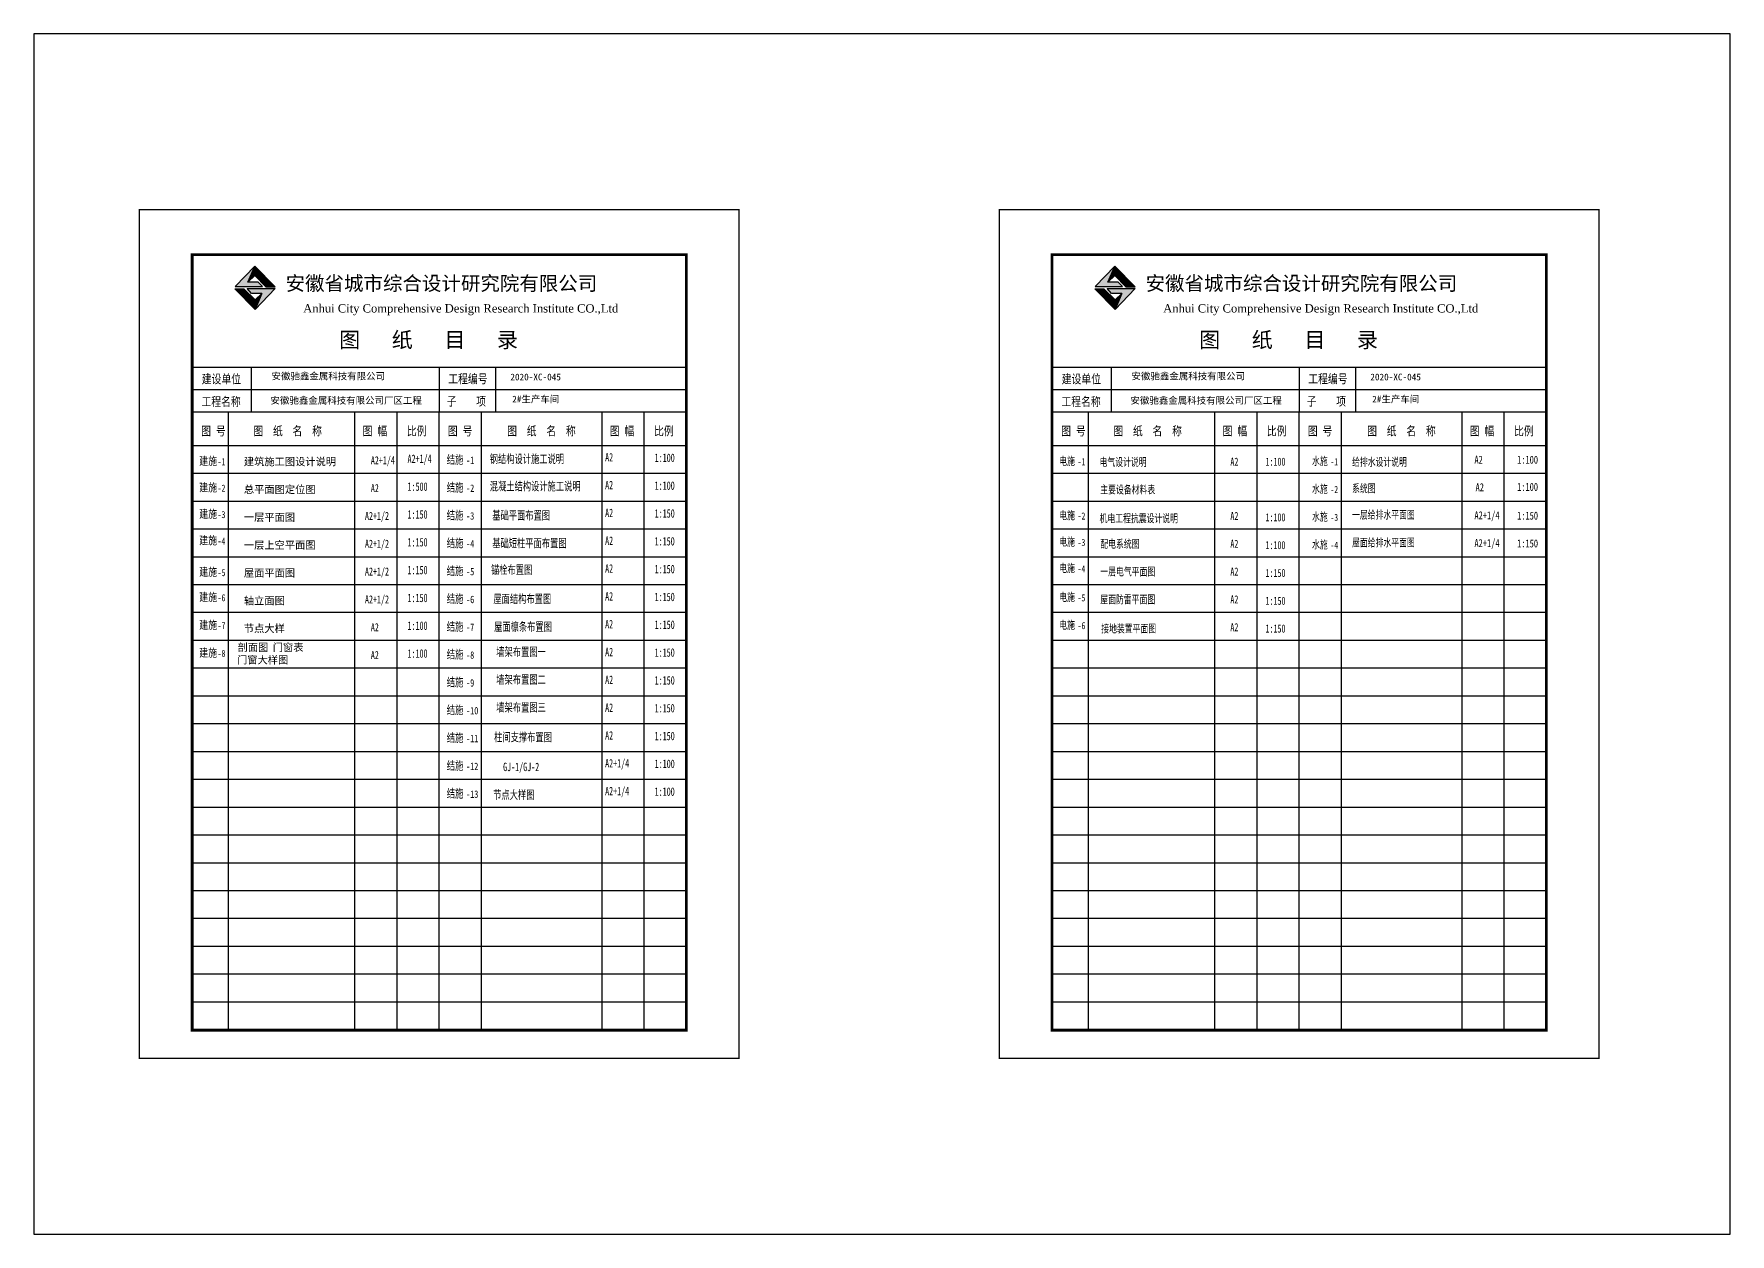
# Model space of a CAD drawing. Extents: x 1680110 to 2520911, y 137232 to 777463.
# Drawn here: x 2461511 to 2520911, y 692352 to 734352 of the extents above; entities that cross this region are included whole.
import ezdxf
from ezdxf.enums import TextEntityAlignment as Align

# ---------------------------------------------------------------- set-up
doc = ezdxf.new("R2010")
doc.units = 0
doc.header["$LTSCALE"] = 1000
doc.header["$MEASUREMENT"] = 0
for name, color, linetype in [('A_DE_DETAIL_3', 144, 'Continuous'), ('PUB_TEXT', 7, 'Continuous'), ('PUB_TITLE', 4, 'Continuous')]:
    doc.layers.add(name, color=color, linetype=linetype)
doc.styles.add('-宋体', font='')
doc.styles.add('_SIMPLEX9', font='', dxfattribs={"width": 0.675})
doc.styles.add('GHF', font='times.ttf')
doc.styles.add('宋体', font='')
doc.styles.add('黑体', font='simhei.ttf')
doc.styles.get('-宋体').set_extended_font_data('SimSun')
doc.styles.get('_SIMPLEX9').set_extended_font_data('SimSun')
doc.styles.get('宋体').set_extended_font_data('NSimSun')
pattern_1 = [(0, (1353318.051, 1214017.5396), (1.983867188, 3.967734375), [0, -3.967734375])]
pattern_2 = [(0, (1383434.6837, 1214017.5396), (1.983867188, 3.967734375), [0, -3.967734375])]

msp = doc.modelspace()

# ---------------------------------------------------------------- hatches: boundary and pattern name
for points in [[(2469007.3, 725663.6), (2469248.1, 726222.3), (2468553.6, 725508.5), (2469520.6, 725508.5), (2469360.2, 725663.6)], [(2499123.9, 725663.6), (2499364.8, 726222.3), (2498670.3, 725508.5), (2499637.3, 725508.5), (2499476.8, 725663.6)]]:
    msp.add_hatch(color=1).paths.add_polyline_path(points)
at = {"layer": 'A_DE_DETAIL_3'}
for color, points in [(41, [(2469627.6, 725505.5), (2469955, 725505.5), (2469248.1, 726222.3)]), (41, [(2499744.2, 725505.5), (2500071.6, 725505.5), (2499364.8, 726222.3)]), (41, [(2468866.8, 725436.6), (2468545.7, 725436.6), (2469257.5, 724713.7)]), (1, [(2468977.5, 725438.8), (2469135.4, 725273.1), (2469493.1, 725273.1), (2469257.5, 724713.7), (2469955.5, 725438.8)]), (41, [(2498983.4, 725436.6), (2498662.4, 725436.6), (2499374.2, 724713.7)]), (1, [(2499094.2, 725438.8), (2499252.1, 725273.1), (2499609.7, 725273.1), (2499374.2, 724713.7), (2500072.1, 725438.8)])]:
    msp.add_hatch(color=color, dxfattribs=at).paths.add_polyline_path(points)
at = {"layer": 'PUB_TEXT'}
h = msp.add_hatch(dxfattribs=at)
h.set_pattern_fill('松散材料', color=256, scale=2.116125, style=0)
h.set_pattern_definition(pattern_1)
h.paths.add_polyline_path([(2469248.1, 725893.7), (2469248.1, 726222.3), (2469007.3, 725663.6)])
h = msp.add_hatch(dxfattribs=at)
h.set_pattern_fill('松散材料', color=256, scale=2.116125, style=0)
h.set_pattern_definition(pattern_1)
h.paths.add_polyline_path([(2469627.6, 725505.5), (2469248.1, 726222.3), (2469248.1, 725893.7)])
h = msp.add_hatch(dxfattribs=at)
h.set_pattern_fill('松散材料', color=256, scale=2.116125, style=0)
h.set_pattern_definition(pattern_2)
h.paths.add_polyline_path([(2499364.8, 725893.7), (2499364.8, 726222.3), (2499123.9, 725663.6)])
h = msp.add_hatch(dxfattribs=at)
h.set_pattern_fill('松散材料', color=256, scale=2.116125, style=0)
h.set_pattern_definition(pattern_2)
h.paths.add_polyline_path([(2499744.2, 725505.5), (2499364.8, 726222.3), (2499364.8, 725893.7)])
h = msp.add_hatch(dxfattribs=at)
h.set_pattern_fill('松散材料', color=256, scale=2.116125, style=0)
h.set_pattern_definition(pattern_1)
h.paths.add_polyline_path([(2468866.8, 725436.6), (2469257.5, 724713.7), (2469257.5, 725046.9)])
h.paths.add_polyline_path([(2469257.5, 724713.7), (2469493.1, 725273.1), (2469257.5, 725046.9)])
h = msp.add_hatch(dxfattribs=at)
h.set_pattern_fill('松散材料', color=256, scale=2.116125, style=0)
h.set_pattern_definition(pattern_2)
h.paths.add_polyline_path([(2498983.4, 725436.6), (2499374.2, 724713.7), (2499374.2, 725046.9)])
h.paths.add_polyline_path([(2499374.2, 724713.7), (2499609.7, 725273.1), (2499374.2, 725046.9)])

# ---------------------------------------------------------------- linework, layer by layer
for p, q in [((2469007.3, 725663.6, 0), (2469248.1, 726222.3, 0)), ((2469248.1, 726222.3, 0), (2469627.6, 725505.5, 0)), ((2499123.9, 725663.6, 0), (2499364.8, 726222.3, 0)), ((2499364.8, 726222.3, 0), (2499744.2, 725505.5, 0)), ((2469257.5, 724713.7, 0), (2468545.7, 725436.6, 0)), ((2468545.7, 725436.6, 0), (2468866.8, 725436.6, 0)), ((2468866.8, 725436.6, 0), (2469257.5, 724713.7, 0)), ((2468977.5, 725438.8, 0), (2469955.5, 725438.8, 0)), ((2469135.4, 725273.1, 0), (2468977.5, 725438.8, 0)), ((2469955.5, 725438.8, 0), (2469257.5, 724713.7, 0)), ((2499374.2, 724713.7, 0), (2498662.4, 725436.6, 0)), ((2498662.4, 725436.6, 0), (2498983.4, 725436.6, 0)), ((2498983.4, 725436.6, 0), (2499374.2, 724713.7, 0)), ((2499094.2, 725438.8, 0), (2500072.1, 725438.8, 0)), ((2499252.1, 725273.1, 0), (2499094.2, 725438.8, 0)), ((2500072.1, 725438.8, 0), (2499374.2, 724713.7, 0)), ((2469493.1, 725273.1, 0), (2469135.4, 725273.1, 0)), ((2469493.1, 725273.1, 0), (2469257.5, 724713.7, 0)), ((2499609.7, 725273.1, 0), (2499252.1, 725273.1, 0)), ((2499609.7, 725273.1, 0), (2499374.2, 724713.7, 0))]:
    msp.add_line(p, q)
for p, q in [((2469257.5, 725046.9, 0), (2468866.8, 725436.6, 0)), ((2499374.2, 725046.9, 0), (2498983.4, 725436.6, 0)), ((2469257.5, 725046.9, 0), (2469493.1, 725273.1, 0)), ((2469257.5, 724713.7, 0), (2469257.5, 725046.9, 0)), ((2499374.2, 725046.9, 0), (2499609.7, 725273.1, 0)), ((2499374.2, 724713.7, 0), (2499374.2, 725046.9, 0))]:
    msp.add_line(p, q, dxfattribs=at)
at = {"layer": 'PUB_TEXT', "color": 11}
for p, q in [((2467050.6, 722695, 0), (2484359.2, 722695, 0)), ((2469115.8, 722670.2, 0), (2469115.8, 721121.5, 0)), ((2475704.9, 722695, 0), (2475704.9, 721121.5, 0)), ((2477671.8, 722695, 0), (2477671.8, 721121.5, 0)), ((2497167.2, 722695, 0), (2514475.8, 722695, 0)), ((2499232.4, 722670.2, 0), (2499232.4, 721121.5, 0)), ((2505821.5, 722695, 0), (2505821.5, 721121.5, 0)), ((2507788.4, 722695, 0), (2507788.4, 721121.5, 0)), ((2467050.6, 721908.3, 0), (2484359.2, 721908.3, 0)), ((2497167.2, 721908.3, 0), (2514475.8, 721908.3, 0)), ((2484359.2, 721121.5, 0), (2467050.6, 721121.5, 0)), ((2468327.4, 699495.6, 0), (2468327.4, 721121.5, 0)), ((2472754.5, 699495.6, 0), (2472754.5, 721121.5, 0)), ((2474229.7, 699495.6, 0), (2474229.7, 721121.5, 0)), ((2475704.9, 699495.6, 0), (2475704.9, 721121.5, 0)), ((2477180, 699495.6, 0), (2477180, 721121.5, 0)), ((2481408.9, 699495.6, 0), (2481408.9, 721121.5, 0)), ((2482884, 699495.6, 0), (2482884, 721121.5, 0)), ((2514475.8, 721121.5, 0), (2497167.2, 721121.5, 0)), ((2498444, 699495.6, 0), (2498444, 721121.5, 0)), ((2502871.2, 699495.6, 0), (2502871.2, 721121.5, 0)), ((2504346.3, 699495.6, 0), (2504346.3, 721121.5, 0)), ((2505821.5, 699495.6, 0), (2505821.5, 721121.5, 0)), ((2507296.7, 699495.6, 0), (2507296.7, 721121.5, 0)), ((2511525.5, 699495.6, 0), (2511525.5, 721121.5, 0)), ((2513000.7, 699495.6, 0), (2513000.7, 721121.5, 0)), ((2484359.2, 719941.4, 0), (2467050.6, 719941.4, 0)), ((2484359.2, 719941.4, 0), (2467050.6, 719941.4, 0)), ((2514475.8, 719941.4, 0), (2497167.2, 719941.4, 0)), ((2514475.8, 719941.4, 0), (2497167.2, 719941.4, 0)), ((2484359.2, 718967.8, 0), (2467050.6, 718967.8, 0)), ((2514475.8, 718967.8, 0), (2497167.2, 718967.8, 0)), ((2505821.5, 718967.8, 0), (2497167.2, 718967.8, 0)), ((2505821.5, 718967.8, 0), (2497167.2, 718967.8, 0)), ((2505821.5, 718967.8, 0), (2497167.2, 718967.8, 0)), ((2505821.5, 718967.8, 0), (2497167.2, 718967.8, 0)), ((2484359.2, 717994.2, 0), (2467050.6, 717994.2, 0)), ((2514475.8, 717994.2, 0), (2497167.2, 717994.2, 0)), ((2484359.2, 717020.6, 0), (2467050.6, 717020.6, 0)), ((2514475.8, 717020.6, 0), (2497167.2, 717020.6, 0)), ((2484359.2, 716047, 0), (2467050.6, 716047, 0)), ((2514475.8, 716047, 0), (2497167.2, 716047, 0)), ((2484359.2, 715073.3, 0), (2467050.6, 715073.3, 0)), ((2514475.8, 715073.3, 0), (2497167.2, 715073.3, 0)), ((2484359.2, 714099.7, 0), (2467050.6, 714099.7, 0)), ((2514475.8, 714099.7, 0), (2497167.2, 714099.7, 0)), ((2505821.5, 714099.7, 0), (2497167.2, 714099.7, 0)), ((2505821.5, 714099.7, 0), (2497167.2, 714099.7, 0)), ((2505821.5, 714099.7, 0), (2497167.2, 714099.7, 0)), ((2505821.5, 714099.7, 0), (2497167.2, 714099.7, 0)), ((2484359.2, 713126.1, 0), (2467050.6, 713126.1, 0)), ((2514475.8, 713126.1, 0), (2497167.2, 713126.1, 0)), ((2484359.2, 712152.5, 0), (2467050.6, 712152.5, 0)), ((2514475.8, 712152.5, 0), (2497167.2, 712152.5, 0)), ((2484359.2, 711178.9, 0), (2467050.6, 711178.9, 0)), ((2514475.8, 711178.9, 0), (2497167.2, 711178.9, 0)), ((2484359.2, 710205.3, 0), (2467050.6, 710205.3, 0)), ((2514475.8, 710205.3, 0), (2497167.2, 710205.3, 0)), ((2484359.2, 709231.7, 0), (2467050.6, 709231.7, 0)), ((2514475.8, 709231.7, 0), (2497167.2, 709231.7, 0)), ((2484359.2, 708258.1, 0), (2467050.6, 708258.1, 0)), ((2514475.8, 708258.1, 0), (2497167.2, 708258.1, 0)), ((2484359.2, 707284.5, 0), (2467050.6, 707284.5, 0)), ((2514475.8, 707284.5, 0), (2497167.2, 707284.5, 0)), ((2484359.2, 706310.9, 0), (2467050.6, 706310.9, 0)), ((2514475.8, 706310.9, 0), (2497167.2, 706310.9, 0)), ((2484359.2, 705337.3, 0), (2467050.6, 705337.3, 0)), ((2514475.8, 705337.3, 0), (2497167.2, 705337.3, 0)), ((2484359.2, 704363.6, 0), (2467050.6, 704363.6, 0)), ((2514475.8, 704363.6, 0), (2497167.2, 704363.6, 0)), ((2484359.2, 703390, 0), (2467050.6, 703390, 0)), ((2514475.8, 703390, 0), (2497167.2, 703390, 0)), ((2484359.2, 702416.4, 0), (2467050.6, 702416.4, 0)), ((2514475.8, 702416.4, 0), (2497167.2, 702416.4, 0)), ((2484359.2, 701442.8, 0), (2467050.6, 701442.8, 0)), ((2514475.8, 701442.8, 0), (2497167.2, 701442.8, 0)), ((2484359.2, 700469.2, 0), (2467050.6, 700469.2, 0)), ((2514475.8, 700469.2, 0), (2497167.2, 700469.2, 0)), ((2484359.2, 699495.6, 0), (2467050.6, 699495.6, 0)), ((2484359.2, 699495.6, 0), (2467050.6, 699495.6, 0)), ((2514475.8, 699495.6, 0), (2497167.2, 699495.6, 0)), ((2514475.8, 699495.6, 0), (2497167.2, 699495.6, 0))]:
    msp.add_line(p, q, dxfattribs=at)
at = {"layer": 'PUB_TEXT', "color": 2, "const_width": 49.2, "elevation": 0}
for points in [[(2465204.9, 728202.3), (2486204.9, 728202.3), (2486204.9, 698502.3), (2465204.9, 698502.3)], [(2495321.5, 728202.3), (2516321.5, 728202.3), (2516321.5, 698502.3), (2495321.5, 698502.3)]]:
    msp.add_lwpolyline(points, close=True, dxfattribs=at)
at = {"layer": 'PUB_TEXT', "color": 11, "const_width": 98.3, "elevation": 0}
for points in [[(2467050.6, 699485.8), (2467050.6, 726628.8), (2484359.2, 726628.8), (2484359.2, 699485.8)], [(2497167.2, 699485.8), (2497167.2, 726628.8), (2514475.8, 726628.8), (2514475.8, 699485.8)]]:
    msp.add_lwpolyline(points, close=True, dxfattribs=at)
at = {"layer": 'PUB_TEXT', "elevation": 0}
for points in [[(2469360.2, 725663.6), (2469007.3, 725663.6), (2469248.1, 725893.7), (2469627.6, 725505.5), (2469955, 725505.5), (2469248.1, 726222.3), (2468553.6, 725508.5), (2469520.6, 725508.5), (2469360.2, 725663.6)], [(2469248.1, 726222.3), (2469248.1, 725893.7)], [(2499476.8, 725663.6), (2499123.9, 725663.6), (2499364.8, 725893.7), (2499744.2, 725505.5), (2500071.6, 725505.5), (2499364.8, 726222.3), (2498670.3, 725508.5), (2499637.3, 725508.5), (2499476.8, 725663.6)], [(2499364.8, 726222.3), (2499364.8, 725893.7)]]:
    msp.add_lwpolyline(points, dxfattribs=at)
at = {"layer": 'PUB_TITLE', "elevation": 0}
msp.add_lwpolyline([(2461510.6, 692352.3), (2520910.6, 692352.3), (2520910.6, 734352.3), (2461510.6, 734352.3)], close=True, dxfattribs=at)

# ---------------------------------------------------------------- texts
at = {"color": 11, "lineweight": 60, "style": '-宋体'}
for p in [(2472199, 723377.4, 0), (2502315.6, 723377.4, 0)]:
    msp.add_text('图   纸   目   录', height=540.894, dxfattribs=at).set_placement(p)
at = {"layer": 'PUB_TEXT'}
for s, height, style, p in [('安徽省城市综合设计研究院有限公司', 500, '黑体', (2470324.5, 725374.2, 0)), ('安徽省城市综合设计研究院有限公司', 500, '黑体', (2500441.1, 725374.2, 0)), ('Anhui City Comprehensive Design Research Institute CO.,Ltd', 291.563, 'GHF', (2470941.7, 724603.9, 0)), ('Anhui City Comprehensive Design Research Institute CO.,Ltd', 291.563, 'GHF', (2501058.3, 724603.9, 0)), ('安徽驰鑫金属科技有限公司', 236.65, '黑体', (2469831.7, 722259, 0)), ('2020-XC-045', 236.65, '黑体', (2478195.9, 722227.5, 0)), ('安徽驰鑫金属科技有限公司', 236.65, '黑体', (2499948.3, 722259, 0)), ('2020-XC-045', 236.65, '黑体', (2508312.6, 722227.5, 0)), ('2#生产车间', 236.65, '黑体', (2478262, 721454.9, 0)), ('2#生产车间', 236.65, '黑体', (2508378.7, 721454.9, 0)), ('安徽驰鑫金属科技有限公司厂区工程', 236.65, '黑体', (2469795.6, 721408.2, -220.1)), ('安徽驰鑫金属科技有限公司厂区工程', 236.65, '黑体', (2499912.2, 721408.2, -220.1)), ('建筑施工图设计说明', 262.94, '黑体', (2468863.3, 719253.2, 0)), ('总平面图定位图', 262.94, '黑体', (2468863.3, 718279.6, 0)), ('一层平面图', 262.94, '黑体', (2468863.3, 717306, 0)), ('一层上空平面图', 262.94, '黑体', (2468863.3, 716332.4, 0)), ('屋面平面图', 262.94, '黑体', (2468863.3, 715358.8, 0)), ('轴立面图', 262.94, '黑体', (2468863.3, 714385.2, 0)), ('节点大样', 262.94, '黑体', (2468863.3, 713411.6, 0)), ('剖面图', 262.94, '黑体', (2468641.8, 712752.8, 0)), ('门窗表', 262.94, '黑体', (2469876.3, 712752.8, 0)), ('门窗大样图', 262.94, '黑体', (2468624.3, 712313.8, 0))]:
    msp.add_text(s, height=height, dxfattribs=dict(at, style=style)).set_placement(p)
at = {"layer": 'PUB_TEXT', "color": 11, "style": '-宋体', "width": 0.8}
for s, height, p in [('建设单位', 314.7, (2467389.3, 722120.7, 0)), ('工程编号', 314.7, (2476022.9, 722126.5, 0)), ('建设单位', 314.7, (2497505.9, 722120.7, 0)), ('工程编号', 314.7, (2506139.6, 722126.5, 0)), ('工程名称', 314.7, (2467378.9, 721327.4, 0)), ('子    项', 314.7, (2475970, 721342.7, 0)), ('工程名称', 314.7, (2497495.6, 721327.4, 0)), ('子    项', 314.7, (2506086.6, 721342.7, 0)), ('图 号', 314.7, (2467369.7, 720301.6, 0)), ('   图  纸  名  称', 314.702, (2468682.4, 720301.6, 0)), ('图 幅', 314.7, (2473022.2, 720301.6, 0)), ('比例', 314.7, (2474573.8, 720301.6, 0)), ('图 号', 314.7, (2476007.5, 720301.6, 0)), ('   图  纸  名  称', 314.702, (2477571.3, 720301.6, 0)), ('图 幅', 314.7, (2481676.5, 720301.6, 0)), ('比例', 314.7, (2483228.1, 720301.6, 0)), ('图 号', 314.7, (2497486.3, 720301.6, 0)), ('   图  纸  名  称', 314.702, (2498799.1, 720301.6, 0)), ('图 幅', 314.7, (2503138.8, 720301.6, 0)), ('比例', 314.7, (2504690.4, 720301.6, 0)), ('图 号', 314.7, (2506124.1, 720301.6, 0)), ('   图  纸  名  称', 314.702, (2507688, 720301.6, 0)), ('图 幅', 314.7, (2511793.1, 720301.6, 0)), ('比例', 314.7, (2513344.7, 720301.6, 0))]:
    msp.add_text(s, height=height, dxfattribs=at).set_placement(p)
at = {"layer": 'PUB_TEXT'}
for s, height, style, width, p in [('建施', 280.28, '-宋体', 0.8, (2467300.6, 719263.5, 0)), ('-1', 246.65, '_SIMPLEX9', 0.675, (2467943.9, 719257.9, 0)), ('A2+1/4', 295.03, '宋体', 0.7, (2474594.7, 719337.3, 0)), ('结施', 295.03, '宋体', 0.7, (2475968.1, 719306.9, 0)), ('-1', 259.63, '_SIMPLEX9', 0.675, (2476645.2, 719301.1, 0)), ('钢结构设计施工说明', 295.03, '宋体', 0.7, (2477474.7, 719330.4, 0)), ('A2', 295.03, '宋体', 0.7, (2481514, 719390.3, 0)), ('1:100', 295.03, '宋体', 0.7, (2483249, 719372, 0)), ('给排水设计说明', 280.05, '宋体', 0.7, (2507672.7, 719232.5, 0)), ('A2', 280.05, '宋体', 0.7, (2511958.2, 719311.6, 0)), ('1:100', 280.05, '宋体', 0.7, (2513451.9, 719311.6, 0)), ('建施', 280.28, '-宋体', 0.8, (2467300.6, 718338.5, 0)), ('-2', 246.65, '_SIMPLEX9', 0.675, (2467943.9, 718333, 0)), ('1:500', 295.03, '宋体', 0.7, (2474594.7, 718363.7, 0)), ('结施', 295.03, '宋体', 0.7, (2475968.1, 718333.3, 0)), ('-2', 259.63, '_SIMPLEX9', 0.675, (2476645.2, 718327.4, 0)), ('混凝土结构设计施工说明', 295.033, '宋体', 0.7, (2477475.2, 718375.3, 0)), ('A2', 295.03, '宋体', 0.7, (2481514, 718416.7, 0)), ('1:100', 295.03, '宋体', 0.7, (2483249, 718398.4, 0)), ('系统图', 280.05, '宋体', 0.7, (2507672.7, 718308.4, 0)), ('A2', 280.05, '宋体', 0.7, (2511997.2, 718350.3, 0)), ('1:100', 280.05, '宋体', 0.7, (2513451.9, 718361.3, 0)), ('建施', 280.28, '-宋体', 0.8, (2467300.6, 717413.6, 0)), ('-3', 246.65, '_SIMPLEX9', 0.675, (2467943.9, 717408, 0)), ('1:150', 295.03, '宋体', 0.7, (2474594.7, 717390.1, 0)), ('结施', 295.03, '宋体', 0.7, (2475968.1, 717359.7, 0)), ('-3', 259.63, '_SIMPLEX9', 0.675, (2476645.2, 717353.8, 0)), ('基础平面布置图', 295.03, '宋体', 0.7, (2477561.6, 717355.9, 0)), ('A2', 295.03, '宋体', 0.7, (2481514, 717443.1, 0)), ('1:150', 295.03, '宋体', 0.7, (2483249, 717424.8, 0)), ('一层给排水平面图', 280.05, '宋体', 0.7, (2507672.7, 717384.2, 0)), ('A2+1/4', 280.05, '宋体', 0.7, (2511958.2, 717366, 0)), ('1:150', 280.05, '宋体', 0.7, (2513451.9, 717355.1, 0)), ('建施', 280.28, '-宋体', 0.8, (2467300.6, 716488.7, 0)), ('-4', 246.65, '_SIMPLEX9', 0.675, (2467943.9, 716483.1, 0)), ('1:150', 295.03, '宋体', 0.7, (2474594.7, 716416.5, 0)), ('结施', 295.03, '宋体', 0.7, (2475968.1, 716386.1, 0)), ('-4', 259.63, '_SIMPLEX9', 0.675, (2476645.2, 716380.2, 0)), ('基础短柱平面布置图', 295.03, '宋体', 0.7, (2477561.6, 716382.3, 0)), ('A2', 295.03, '宋体', 0.7, (2481514, 716469.5, 0)), ('1:150', 295.03, '宋体', 0.7, (2483249, 716451.2, 0)), ('屋面给排水平面图', 280.05, '宋体', 0.7, (2507672.7, 716411.4, 0)), ('A2+1/4', 280.05, '宋体', 0.7, (2511958.2, 716393.3, 0)), ('1:150', 280.05, '宋体', 0.7, (2513451.9, 716382.4, 0)), ('锚栓布置图', 295.03, '宋体', 0.7, (2477517.5, 715453.5, 0)), ('A2', 295.03, '宋体', 0.7, (2481514, 715495.9, 0)), ('建施', 280.28, '-宋体', 0.8, (2467300.6, 715383.9, 0)), ('-5', 246.65, '_SIMPLEX9', 0.675, (2467943.9, 715378.4, 0)), ('1:150', 295.03, '宋体', 0.7, (2474594.7, 715442.9, 0)), ('结施', 295.03, '宋体', 0.7, (2475968.1, 715412.5, 0)), ('-5', 259.63, '_SIMPLEX9', 0.675, (2476645.2, 715406.6, 0)), ('1:150', 295.03, '宋体', 0.7, (2483249, 715477.6, 0)), ('建施', 280.28, '-宋体', 0.8, (2467300.6, 714501.9, 0)), ('-6', 246.65, '_SIMPLEX9', 0.675, (2467943.9, 714496.3, 0)), ('1:150', 295.03, '宋体', 0.7, (2474594.7, 714469.3, 0)), ('结施', 295.03, '宋体', 0.7, (2475968.1, 714438.9, 0)), ('-6', 259.63, '_SIMPLEX9', 0.675, (2476645.2, 714433, 0)), ('屋面结构布置图', 295.03, '宋体', 0.7, (2477601, 714433.6, 0)), ('A2', 295.03, '宋体', 0.7, (2481514, 714522.3, 0)), ('1:150', 295.03, '宋体', 0.7, (2483249, 714504, 0)), ('建施', 280.28, '-宋体', 0.8, (2467300.6, 713528.3, 0)), ('-7', 246.65, '_SIMPLEX9', 0.675, (2467943.9, 713522.7, 0)), ('1:100', 295.03, '宋体', 0.7, (2474594.7, 713495.7, 0)), ('结施', 295.03, '宋体', 0.7, (2475968.1, 713465.3, 0)), ('-7', 259.63, '_SIMPLEX9', 0.675, (2476645.2, 713459.4, 0)), ('屋面檩条布置图', 295.03, '宋体', 0.7, (2477626.5, 713460, 0)), ('A2', 295.03, '宋体', 0.7, (2481514, 713548.7, 0)), ('1:150', 295.03, '宋体', 0.7, (2483249, 713530.4, 0)), ('建施', 280.28, '-宋体', 0.8, (2467300.6, 712554.7, 0)), ('1:100', 295.03, '宋体', 0.7, (2474594.7, 712522.1, 0)), ('结施', 295.03, '宋体', 0.7, (2475968.1, 712491.7, 0)), ('墙架布置图一', 295.03, '宋体', 0.7, (2477702.9, 712582.2, 6.9)), ('A2', 295.03, '宋体', 0.7, (2481514, 712575, 0)), ('1:150', 295.03, '宋体', 0.7, (2483249, 712556.8, 0)), ('-8', 246.65, '_SIMPLEX9', 0.675, (2467943.9, 712549.1, 0)), ('-8', 259.63, '_SIMPLEX9', 0.675, (2476645.2, 712485.8, 0)), ('结施', 295.03, '宋体', 0.7, (2475968.1, 711518, 0)), ('-9', 259.63, '_SIMPLEX9', 0.675, (2476645.2, 711512.2, 0)), ('墙架布置图二', 295.03, '宋体', 0.7, (2477702.9, 711608.6, 6.9)), ('A2', 295.03, '宋体', 0.7, (2481514, 711601.4, 0)), ('1:150', 295.03, '宋体', 0.7, (2483249, 711583.1, 0)), ('结施', 295.03, '宋体', 0.7, (2475968.1, 710544.4, 0)), ('-10', 259.63, '_SIMPLEX9', 0.675, (2476645.2, 710538.6, 0)), ('墙架布置图三', 295.03, '宋体', 0.7, (2477702.9, 710635, 6.9)), ('A2', 295.03, '宋体', 0.7, (2481514, 710627.8, 0)), ('1:150', 295.03, '宋体', 0.7, (2483249, 710609.5, 0)), ('结施', 295.03, '宋体', 0.7, (2475968.1, 709570.8, 0)), ('柱间支撑布置图', 295.03, '宋体', 0.7, (2477626.5, 709595.2, 6.9)), ('A2', 295.03, '宋体', 0.7, (2481514, 709654.2, 0)), ('1:150', 295.03, '宋体', 0.7, (2483249, 709635.9, 0)), ('-11', 259.63, '_SIMPLEX9', 0.675, (2476645.2, 709565, 0)), ('结施', 295.03, '宋体', 0.7, (2475968.1, 708597.2, 0)), ('-12', 259.63, '_SIMPLEX9', 0.675, (2476645.2, 708591.4, 0)), ('A2+1/4', 295.03, '宋体', 0.7, (2481514, 708680.6, 0)), ('1:100', 295.03, '宋体', 0.7, (2483249, 708662.3, 0)), ('结施', 295.03, '宋体', 0.7, (2475968.1, 707623.6, 0)), ('-13', 259.63, '_SIMPLEX9', 0.675, (2476645.2, 707617.7, 0)), ('节点大样图', 295.03, '宋体', 0.7, (2477594.3, 707576.9, -6.9)), ('A2+1/4', 295.03, '宋体', 0.7, (2481514, 707707, 0)), ('1:100', 295.03, '宋体', 0.7, (2483249, 707688.7, 0))]:
    msp.add_text(s, height=height, dxfattribs=dict(at, style=style, width=width)).set_placement(p)
at = {"layer": 'PUB_TEXT', "lineweight": -3}
for s, height, style, width, p in [('A2+1/4', 280.28, '宋体', 0.7, (2473310.1, 719292.3, 0)), ('电施', 280.28, '宋体', 0.7, (2497417.2, 719263.5, 0)), ('-1', 246.65, '_SIMPLEX9', 0.675, (2498060.6, 719257.9, 0)), ('电气设计说明', 280.28, '宋体', 0.7, (2498828.1, 719228.6, 0)), ('A2', 280.28, '宋体', 0.7, (2503410.5, 719243.5, 0)), ('1:100', 280.28, '宋体', 0.7, (2504639.7, 719243.5, 0)), ('水施', 280.28, '宋体', 0.7, (2506269.9, 719263.5, 0)), ('-1', 246.65, '_SIMPLEX9', 0.675, (2506913.2, 719257.9, 0)), ('A2', 280.28, '宋体', 0.7, (2473310.1, 718318.7, 0)), ('主要设备材料表', 280.28, '宋体', 0.7, (2498855.6, 718265.6, 0)), ('水施', 280.28, '宋体', 0.7, (2506269.9, 718289.9, 0)), ('-2', 246.65, '_SIMPLEX9', 0.675, (2506913.2, 718284.3, 0)), ('A2+1/2', 280.28, '宋体', 0.7, (2473104.1, 717345.1, 0)), ('电施', 280.28, '宋体', 0.7, (2497417.2, 717364.9, 0)), ('-2', 246.65, '_SIMPLEX9', 0.675, (2498060.6, 717359.4, 0)), ('机电工程抗震设计说明', 280.28, '宋体', 0.7, (2498829.7, 717259.3, 0)), ('A2', 280.28, '宋体', 0.7, (2503410.5, 717344.9, 0)), ('1:100', 280.28, '宋体', 0.7, (2504639.7, 717296.3, 0)), ('水施', 280.28, '宋体', 0.7, (2506269.9, 717316.2, 0)), ('-3', 246.65, '_SIMPLEX9', 0.675, (2506913.2, 717310.7, 0)), ('A2+1/2', 280.28, '宋体', 0.7, (2473104.1, 716371.5, 0)), ('电施', 280.28, '宋体', 0.7, (2497417.2, 716440, 0)), ('-3', 246.65, '_SIMPLEX9', 0.675, (2498060.6, 716434.4, 0)), ('配电系统图', 280.28, '宋体', 0.7, (2498855.6, 716367, 0)), ('A2', 280.28, '宋体', 0.7, (2503410.5, 716371.3, 0)), ('1:100', 280.28, '宋体', 0.7, (2504639.7, 716322.6, 0)), ('水施', 280.28, '宋体', 0.7, (2506269.9, 716342.6, 0)), ('-4', 246.65, '_SIMPLEX9', 0.675, (2506913.2, 716337.1, 0)), ('电施', 280.28, '宋体', 0.7, (2497417.2, 715515.1, 0)), ('A2+1/2', 280.28, '宋体', 0.7, (2473104.1, 715397.9, 0)), ('-4', 246.65, '_SIMPLEX9', 0.675, (2498060.6, 715509.5, 0)), ('一层电气平面图', 280.28, '宋体', 0.7, (2498855.6, 715396, 0)), ('A2', 280.28, '宋体', 0.7, (2503410.5, 715397.7, 0)), ('1:150', 280.28, '宋体', 0.7, (2504639.7, 715349, 0)), ('A2+1/2', 280.28, '宋体', 0.7, (2473104.1, 714424.3, 0)), ('电施', 280.28, '宋体', 0.7, (2497417.2, 714501.9, 0)), ('-5', 246.65, '_SIMPLEX9', 0.675, (2498060.6, 714496.3, 0)), ('屋面防雷平面图', 280.28, '宋体', 0.7, (2498855.6, 714422.4, 0)), ('A2', 280.28, '宋体', 0.7, (2503410.5, 714424.1, 0)), ('1:150', 280.28, '宋体', 0.7, (2504639.7, 714375.4, 0)), ('A2', 280.28, '宋体', 0.7, (2473310.1, 713450.7, 0)), ('电施', 280.28, '宋体', 0.7, (2497417.2, 713528.3, 0)), ('-6', 246.65, '_SIMPLEX9', 0.675, (2498060.6, 713522.7, 0)), ('接地装置平面图', 280.28, '宋体', 0.7, (2498888.7, 713401.5, 0)), ('A2', 280.28, '宋体', 0.7, (2503410.5, 713450.5, 0)), ('1:150', 280.28, '宋体', 0.7, (2504639.7, 713401.8, 0)), ('A2', 280.28, '宋体', 0.7, (2473310.1, 712477.1, 0))]:
    msp.add_text(s, height=height, dxfattribs=dict(at, style=style, width=width)).set_placement(p)
at = {"layer": 'PUB_TEXT', "style": '宋体', "width": 0.7}
msp.add_text('GJ-1/GJ-2', height=295.03, dxfattribs=at).set_placement((2478573.8, 708701.5, -206.9), align=Align.MIDDLE_CENTER)

doc.saveas('drawing.dxf')
